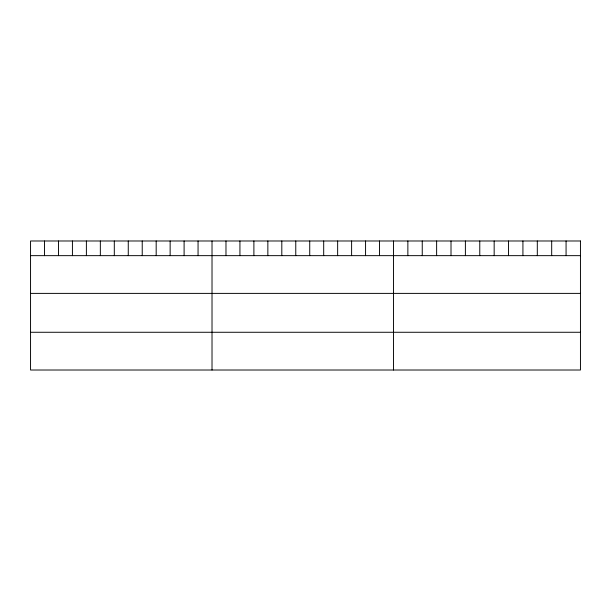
<?xml version="1.0" encoding="UTF-8"?>
<svg xmlns="http://www.w3.org/2000/svg" width="611" height="611" viewBox="0 0 611 611"><rect width="100%" height="100%" fill="white"/><g stroke="black" fill="none" stroke-linecap="round" stroke-linejoin="round"><path stroke-width="0.92" d="M30.55 255.65L580.45 255.65M30.55 293.387L580.45 293.387M30.55 332.269L580.45 332.269M566.069 240.986L566.069 255.65M551.687 240.986L551.687 255.65M537.306 240.986L537.306 255.65M522.924 240.986L522.924 255.65M508.543 240.986L508.543 255.65M494.162 240.986L494.162 255.65M479.772 240.986L479.772 255.65M465.391 240.986L465.391 255.65M451.01 240.986L451.01 255.65M436.628 240.986L436.628 255.65M422.247 240.986L422.247 255.65M407.865 240.986L407.865 255.65M393.484 240.986L393.484 370.014M379.523 240.986L379.523 255.65M365.569 240.986L365.569 255.65M351.608 240.986L351.608 255.65M337.646 240.986L337.646 255.65M323.693 240.986L323.693 255.65M309.731 240.986L309.731 255.65M295.77 240.986L295.77 255.65M281.808 240.986L281.808 255.65M267.855 240.986L267.855 255.65M253.893 240.986L253.893 255.65M239.932 240.986L239.932 255.65M225.978 240.986L225.978 255.65M212.017 240.986L212.017 370.014M198.056 240.986L198.056 255.65M184.102 240.986L184.102 255.65M170.141 240.986L170.141 255.65M156.179 240.986L156.179 255.65M142.226 240.986L142.226 255.65M128.264 240.986L128.264 255.65M114.303 240.986L114.303 255.65M100.341 240.986L100.341 255.65M86.388 240.986L86.388 255.65M72.426 240.986L72.426 255.65M58.465 240.986L58.465 255.65M44.511 240.986L44.511 255.65M580.45 240.986L30.55 240.986L30.55 370.014L580.45 370.014L580.45 240.986"/></g></svg>
